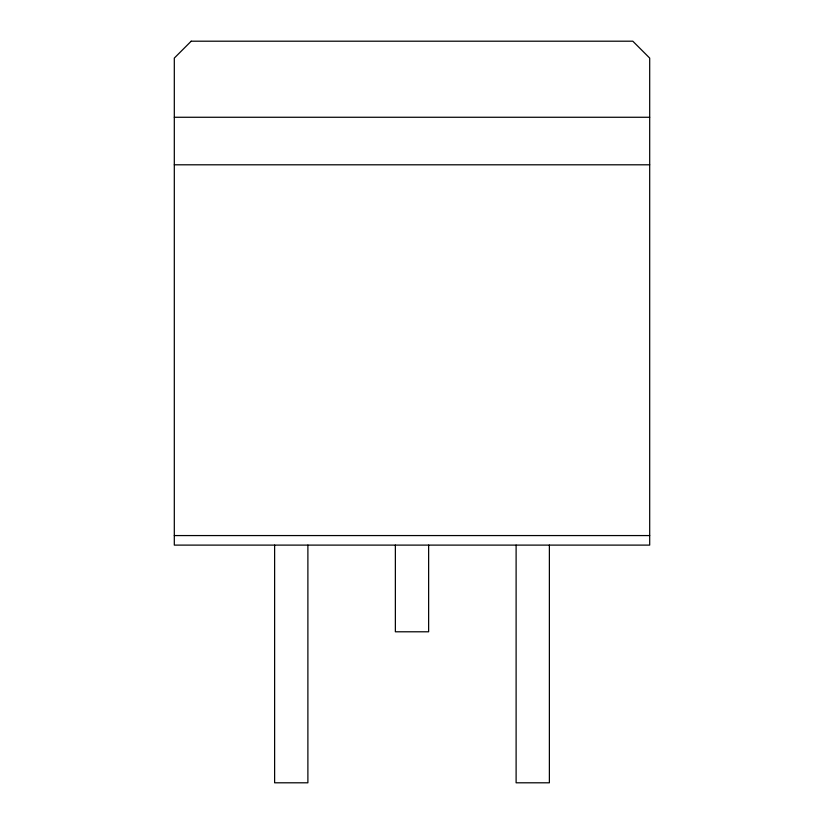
<?xml version="1.0" encoding="UTF-8"?>
<svg xmlns="http://www.w3.org/2000/svg" width="824" height="824" viewBox="0 0 824 824"><rect width="100%" height="100%" fill="white"/><g stroke="black" fill="none" stroke-linecap="round" stroke-linejoin="round"><path stroke-width="1.24" d="M174.307 117.266L649.693 117.266M174.307 164.8L649.693 164.8M174.307 535.569L649.693 535.569M549.381 545.107L549.381 782.8L516.112 782.8L516.112 545.107M428.635 545.107L428.635 631.792L395.366 631.792L395.366 545.107M307.888 545.107L307.888 782.8L274.619 782.8L274.619 545.107M191.189 41.2L174.307 58.082L174.307 545.107L649.693 545.107L649.693 58.082L632.811 41.2L191.189 41.2"/></g></svg>
